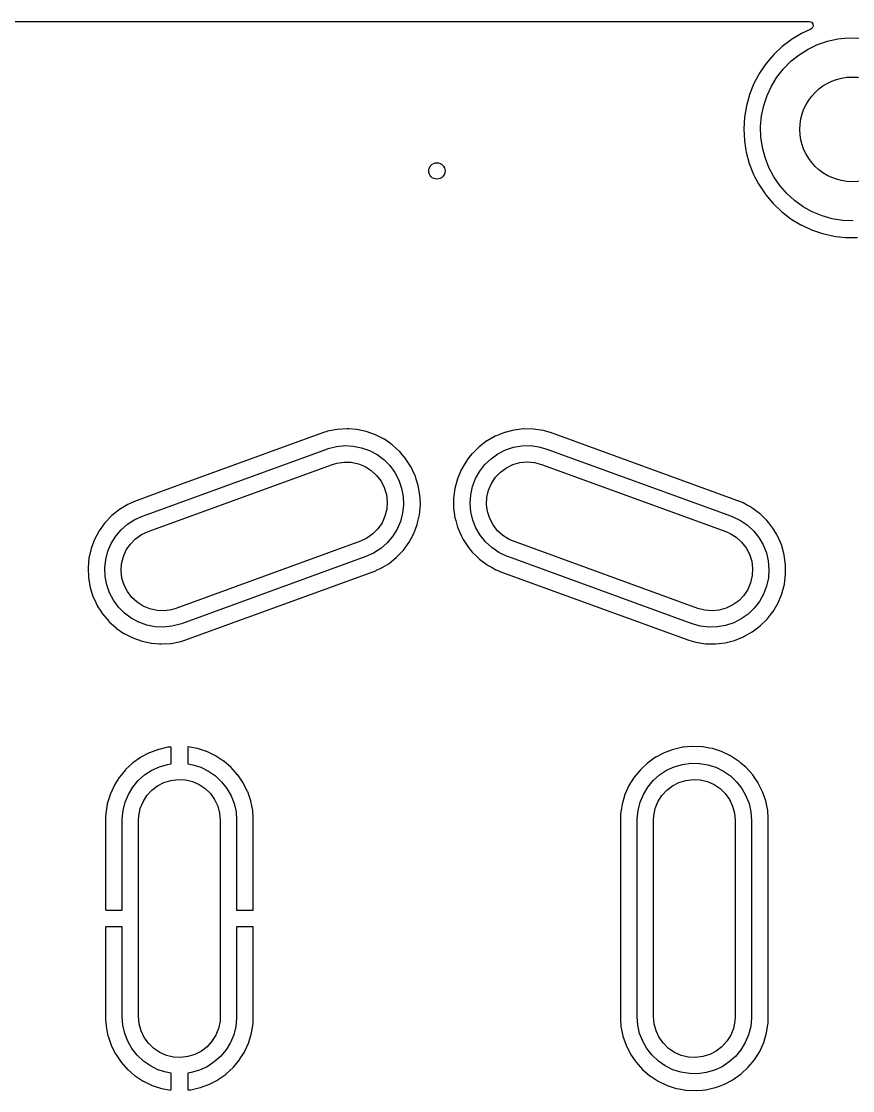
# Model space of a CAD drawing. Extents: x 14 to 417, y -165 to -100.
# Drawn here: x 266.69 to 292.12, y -132.26 to -99.57 of the extents above; entities that cross this region are included whole.
import ezdxf

# ---------------------------------------------------------------- set-up
doc = ezdxf.new("R2010")
doc.units = 0
doc.layers.add('BLACK', color=7, linetype='CONTINUOUS')

msp = doc.modelspace()

# ---------------------------------------------------------------- linework, layer by layer
at = {"layer": 'BLACK', "linetype": 'CONTINUOUS'}
for p, q in [((242.616, -99.5685), (290.785, -99.5685)), ((290.785, -99.5685), (290.853, -99.5885)), ((290.853, -99.5885), (290.9, -99.6422)), ((290.91, -99.7124), (290.88, -99.777)), ((290.9, -99.6422), (290.91, -99.7124)), ((290.555, -99.9391), (290.247, -100.123)), ((290.838, -99.809), (290.555, -99.9391)), ((290.88, -99.777), (290.838, -99.809)), ((289.961, -100.339), (289.701, -100.585)), ((290.239, -100.13), (289.961, -100.339)), ((290.244, -100.125), (290.239, -100.13)), ((290.247, -100.123), (290.244, -100.125)), ((290.244, -100.125), (290.244, -100.125)), ((290.751, -100.416), (291.042, -100.278)), ((291.042, -100.278), (291.347, -100.173)), ((291.347, -100.173), (291.662, -100.104)), ((291.662, -100.104), (291.983, -100.072)), ((291.983, -100.072), (292.305, -100.078)), ((289.701, -100.585), (289.468, -100.858)), ((290.226, -100.789), (290.478, -100.588)), ((290.478, -100.588), (290.751, -100.416)), ((289.373, -100.997), (289.266, -101.154)), ((289.466, -100.86), (289.373, -100.997)), ((289.468, -100.858), (289.466, -100.86)), ((289.466, -100.86), (289.466, -100.86)), ((289.801, -101.272), (290, -101.018)), ((290, -101.018), (290.226, -100.789)), ((289.266, -101.154), (289.097, -101.47)), ((289.632, -101.547), (289.801, -101.272)), ((289.097, -101.47), (288.963, -101.802)), ((289.497, -101.839), (289.632, -101.547)), ((288.96, -101.813), (288.866, -102.147)), ((288.962, -101.805), (288.96, -101.813)), ((288.963, -101.802), (288.962, -101.805)), ((288.962, -101.805), (288.962, -101.805)), ((289.395, -102.145), (289.497, -101.839)), ((288.866, -102.147), (288.807, -102.501)), ((289.33, -102.461), (289.395, -102.145)), ((288.807, -102.501), (288.787, -102.858)), ((289.301, -102.782), (289.33, -102.461)), ((288.787, -102.858), (288.805, -103.216)), ((289.31, -103.104), (289.301, -102.782)), ((288.805, -103.216), (288.805, -103.22)), ((288.805, -103.22), (288.805, -103.22)), ((288.805, -103.22), (288.842, -103.45)), ((289.355, -103.423), (289.31, -103.104)), ((288.842, -103.45), (288.861, -103.57)), ((288.861, -103.57), (288.956, -103.916)), ((289.437, -103.735), (289.355, -103.423)), ((288.956, -103.916), (289.087, -104.249)), ((289.554, -104.036), (289.437, -103.735)), ((289.087, -104.249), (289.118, -104.308)), ((289.705, -104.32), (289.554, -104.036)), ((289.118, -104.308), (289.24, -104.539)), ((289.24, -104.539), (289.254, -104.567)), ((289.254, -104.567), (289.256, -104.569)), ((289.256, -104.569), (289.256, -104.569)), ((289.256, -104.569), (289.44, -104.843)), ((289.888, -104.586), (289.705, -104.32)), ((290.099, -104.829), (289.888, -104.586)), ((289.44, -104.843), (289.454, -104.864)), ((289.454, -104.864), (289.685, -105.138)), ((290.338, -105.046), (290.099, -104.829)), ((289.685, -105.138), (289.944, -105.386)), ((290.6, -105.234), (290.338, -105.046)), ((290.881, -105.391), (290.6, -105.234)), ((289.944, -105.386), (290.228, -105.604)), ((291.179, -105.514), (290.881, -105.391)), ((291.489, -105.603), (291.179, -105.514)), ((291.807, -105.655), (291.489, -105.603)), ((290.228, -105.604), (290.26, -105.623)), ((290.26, -105.623), (290.531, -105.788)), ((290.531, -105.788), (290.531, -105.788)), ((290.531, -105.788), (290.534, -105.79)), ((290.534, -105.79), (290.537, -105.792)), ((290.537, -105.792), (290.537, -105.792)), ((290.537, -105.792), (290.856, -105.941)), ((292.129, -105.67), (291.807, -105.655)), ((290.856, -105.941), (290.856, -105.941)), ((290.856, -105.941), (290.859, -105.942)), ((290.859, -105.942), (290.862, -105.943)), ((290.862, -105.943), (290.862, -105.943)), ((290.862, -105.943), (291.195, -106.057)), ((291.195, -106.057), (291.195, -106.057)), ((291.195, -106.057), (291.198, -106.058)), ((291.198, -106.058), (291.547, -106.137)), ((291.547, -106.137), (291.6, -106.143)), ((291.6, -106.143), (291.9, -106.177)), ((291.9, -106.177), (291.9, -106.177)), ((291.9, -106.177), (291.903, -106.178)), ((291.903, -106.178), (291.907, -106.178)), ((291.907, -106.178), (291.907, -106.178)), ((291.907, -106.178), (292.101, -106.179)), ((292.101, -106.179), (292.262, -106.179)), ((275.962, -112.13), (271.224, -113.854)), ((275.963, -112.13), (275.962, -112.13)), ((275.962, -112.13), (275.962, -112.13)), ((276.011, -112.115), (275.963, -112.13)), ((276.05, -112.103), (276.011, -112.115)), ((276.053, -112.101), (276.05, -112.103)), ((276.05, -112.103), (276.05, -112.103)), ((276.347, -112.044), (276.053, -112.101)), ((276.647, -112.026), (276.347, -112.044)), ((276.704, -112.031), (276.647, -112.026)), ((276.942, -112.048), (276.704, -112.031)), ((276.946, -112.048), (276.942, -112.048)), ((276.942, -112.048), (276.942, -112.048)), ((276.95, -112.049), (276.946, -112.048)), ((277.236, -112.109), (276.95, -112.049)), ((276.95, -112.049), (276.95, -112.049)), ((277.24, -112.11), (277.236, -112.109)), ((277.236, -112.109), (277.236, -112.109)), ((277.523, -112.209), (277.24, -112.11)), ((281.469, -112.137), (281.296, -112.207)), ((281.474, -112.136), (281.469, -112.137)), ((281.756, -112.065), (281.474, -112.136)), ((281.474, -112.136), (281.474, -112.136)), ((281.76, -112.064), (281.756, -112.065)), ((281.756, -112.065), (281.756, -112.065)), ((281.764, -112.063), (281.76, -112.064)), ((282.054, -112.03), (281.764, -112.063)), ((282.058, -112.029), (282.054, -112.03)), ((282.054, -112.03), (282.054, -112.03)), ((282.063, -112.029), (282.058, -112.029)), ((282.354, -112.034), (282.063, -112.029)), ((282.358, -112.034), (282.354, -112.034)), ((282.655, -112.079), (282.358, -112.034)), ((282.659, -112.08), (282.655, -112.079)), ((282.86, -112.139), (282.659, -112.08)), ((282.659, -112.08), (282.659, -112.08)), ((282.87, -112.142), (282.86, -112.139)), ((282.872, -112.142), (282.87, -112.142)), ((288.683, -114.257), (282.872, -112.142)), ((282.872, -112.142), (282.872, -112.142)), ((277.527, -112.211), (277.523, -112.209)), ((277.786, -112.344), (277.527, -112.211)), ((277.527, -112.211), (277.527, -112.211)), ((277.79, -112.346), (277.786, -112.344)), ((277.794, -112.348), (277.79, -112.346)), ((278.034, -112.514), (277.794, -112.348)), ((277.794, -112.348), (277.794, -112.348)), ((280.929, -112.396), (280.69, -112.576)), ((280.933, -112.394), (280.929, -112.396)), ((281.187, -112.251), (280.933, -112.394)), ((281.191, -112.249), (281.187, -112.251)), ((281.187, -112.251), (281.187, -112.251)), ((281.195, -112.247), (281.191, -112.249)), ((281.296, -112.207), (281.195, -112.247)), ((281.195, -112.247), (281.195, -112.247)), ((270.394, -114.698), (276.033, -112.645)), ((276.033, -112.645), (276.076, -112.63)), ((276.076, -112.63), (276.327, -112.567)), ((276.327, -112.567), (276.585, -112.541)), ((276.585, -112.541), (276.844, -112.553)), ((276.844, -112.553), (277.099, -112.604)), ((277.099, -112.604), (277.343, -112.691)), ((277.343, -112.691), (277.571, -112.814)), ((278.037, -112.516), (278.034, -112.514)), ((278.034, -112.514), (278.034, -112.514)), ((278.259, -112.718), (278.037, -112.516)), ((278.262, -112.721), (278.259, -112.718)), ((278.321, -112.79), (278.262, -112.721)), ((278.262, -112.721), (278.262, -112.721)), ((278.453, -112.947), (278.321, -112.79)), ((280.474, -112.79), (280.351, -112.948)), ((280.476, -112.787), (280.474, -112.79)), ((280.474, -112.79), (280.474, -112.79)), ((280.69, -112.576), (280.476, -112.787)), ((281.056, -112.94), (281.268, -112.79)), ((281.268, -112.79), (281.499, -112.673)), ((281.499, -112.673), (281.746, -112.592)), ((281.746, -112.592), (282.001, -112.548)), ((282.001, -112.548), (282.261, -112.542)), ((282.261, -112.542), (282.518, -112.575)), ((282.518, -112.575), (282.767, -112.645)), ((282.767, -112.645), (288.406, -114.698)), ((270.565, -115.167), (276.204, -113.115)), ((276.204, -113.115), (276.341, -113.074)), ((276.341, -113.074), (276.561, -113.042)), ((276.561, -113.042), (276.783, -113.049)), ((276.783, -113.049), (277.001, -113.096)), ((277.001, -113.096), (277.206, -113.18)), ((277.571, -112.814), (277.779, -112.969)), ((277.779, -112.969), (277.962, -113.153)), ((278.455, -112.95), (278.453, -112.947)), ((278.612, -113.196), (278.455, -112.95)), ((280.292, -113.024), (280.141, -113.283)), ((280.351, -112.948), (280.292, -113.024)), ((280.71, -113.324), (280.868, -113.119)), ((280.868, -113.119), (281.056, -112.94)), ((281.525, -113.218), (281.725, -113.121)), ((281.725, -113.121), (281.939, -113.061)), ((281.939, -113.061), (282.16, -113.04)), ((282.16, -113.04), (282.382, -113.058)), ((282.382, -113.058), (282.596, -113.115)), ((282.596, -113.115), (288.235, -115.167)), ((277.206, -113.18), (277.394, -113.3)), ((277.394, -113.3), (277.557, -113.45)), ((277.962, -113.153), (278.115, -113.363)), ((278.115, -113.363), (278.236, -113.592)), ((278.615, -113.199), (278.612, -113.196)), ((278.612, -113.196), (278.612, -113.196)), ((278.656, -113.287), (278.615, -113.199)), ((278.74, -113.468), (278.656, -113.287)), ((280.141, -113.283), (280.026, -113.56)), ((280.583, -113.55), (280.71, -113.324)), ((281.192, -113.51), (281.346, -113.349)), ((281.346, -113.349), (281.525, -113.218)), ((277.557, -113.45), (277.691, -113.628)), ((277.691, -113.628), (277.792, -113.826)), ((278.236, -113.592), (278.321, -113.837)), ((278.741, -113.471), (278.74, -113.468)), ((278.74, -113.468), (278.74, -113.468)), ((278.743, -113.475), (278.741, -113.471)), ((278.771, -113.565), (278.743, -113.475)), ((278.743, -113.475), (278.743, -113.475)), ((278.831, -113.758), (278.771, -113.565)), ((278.882, -114.053), (278.831, -113.758)), ((280.026, -113.56), (279.948, -113.85)), ((280.491, -113.793), (280.583, -113.55)), ((280.981, -113.9), (281.069, -113.695)), ((281.069, -113.695), (281.192, -113.51)), ((271.224, -113.854), (270.149, -114.246)), ((277.792, -113.826), (277.856, -114.039)), ((277.856, -114.039), (277.881, -114.259)), ((278.321, -113.837), (278.37, -114.092)), ((278.37, -114.092), (278.38, -114.351)), ((278.886, -114.148), (278.882, -114.053)), ((279.948, -113.85), (279.91, -114.148)), ((280.419, -114.305), (280.436, -114.046)), ((280.436, -114.046), (280.491, -113.793)), ((280.931, -114.116), (280.981, -113.9)), ((269.944, -114.336), (269.688, -114.492)), ((270.036, -114.296), (269.944, -114.336)), ((270.147, -114.247), (270.036, -114.296)), ((270.149, -114.246), (270.147, -114.247)), ((270.147, -114.247), (270.147, -114.247)), ((277.881, -114.259), (277.866, -114.481)), ((278.38, -114.351), (278.352, -114.609)), ((278.866, -114.652), (278.894, -114.353)), ((278.894, -114.353), (278.886, -114.148)), ((279.91, -114.148), (279.91, -114.246)), ((279.91, -114.246), (279.911, -114.439)), ((280.44, -114.564), (280.419, -114.305)), ((280.92, -114.338), (280.931, -114.116)), ((280.948, -114.558), (280.92, -114.338)), ((288.684, -114.258), (288.683, -114.257)), ((288.683, -114.257), (288.683, -114.257)), ((288.685, -114.258), (288.684, -114.258)), ((288.715, -114.271), (288.685, -114.258)), ((288.685, -114.258), (288.685, -114.258)), ((288.771, -114.294), (288.715, -114.271)), ((288.87, -114.349), (288.771, -114.294)), ((289.03, -114.437), (288.87, -114.349)), ((269.455, -114.681), (269.249, -114.899)), ((269.688, -114.492), (269.455, -114.681)), ((270.158, -114.804), (270.394, -114.698)), ((277.813, -114.697), (277.722, -114.9)), ((277.866, -114.481), (277.813, -114.697)), ((278.352, -114.609), (278.286, -114.86)), ((278.798, -114.944), (278.866, -114.652)), ((279.911, -114.439), (279.911, -114.448)), ((279.911, -114.448), (279.952, -114.745)), ((279.952, -114.745), (279.953, -114.749)), ((279.953, -114.749), (279.953, -114.749)), ((279.953, -114.749), (279.975, -114.831)), ((280.5, -114.816), (280.44, -114.564)), ((281.015, -114.77), (280.948, -114.558)), ((288.406, -114.698), (288.448, -114.714)), ((288.448, -114.714), (288.682, -114.827)), ((289.033, -114.439), (289.03, -114.437)), ((289.03, -114.437), (289.03, -114.437)), ((289.037, -114.442), (289.033, -114.439)), ((289.271, -114.616), (289.037, -114.442)), ((289.037, -114.442), (289.037, -114.442)), ((289.274, -114.618), (289.271, -114.616)), ((289.271, -114.616), (289.271, -114.616)), ((289.277, -114.621), (289.274, -114.618)), ((289.304, -114.648), (289.277, -114.621)), ((289.277, -114.621), (289.277, -114.621)), ((289.489, -114.827), (289.304, -114.648)), ((269.249, -114.899), (269.073, -115.143)), ((269.745, -115.115), (269.94, -114.944)), ((269.94, -114.944), (270.158, -114.804)), ((277.597, -115.083), (277.441, -115.242)), ((277.722, -114.9), (277.597, -115.083)), ((278.286, -114.86), (278.183, -115.098)), ((278.722, -115.146), (278.797, -114.948)), ((278.797, -114.948), (278.798, -114.944)), ((279.975, -114.831), (280.031, -115.034)), ((280.031, -115.034), (280.149, -115.311)), ((280.596, -115.057), (280.5, -114.816)), ((280.727, -115.281), (280.596, -115.057)), ((281.118, -114.967), (281.015, -114.77)), ((281.255, -115.142), (281.118, -114.967)), ((288.682, -114.827), (288.896, -114.972)), ((288.896, -114.972), (289.087, -115.149)), ((289.492, -114.831), (289.489, -114.827)), ((289.548, -114.903), (289.492, -114.831)), ((289.492, -114.831), (289.492, -114.831)), ((289.675, -115.063), (289.548, -114.903)), ((289.677, -115.067), (289.675, -115.063)), ((289.773, -115.229), (289.677, -115.067)), ((289.677, -115.067), (289.677, -115.067)), ((268.93, -115.411), (268.899, -115.493)), ((268.932, -115.407), (268.93, -115.411)), ((268.93, -115.411), (268.93, -115.411)), ((269.073, -115.143), (268.932, -115.407)), ((269.441, -115.534), (269.577, -115.313)), ((269.577, -115.313), (269.745, -115.115)), ((270.027, -115.549), (270.183, -115.39)), ((270.183, -115.39), (270.364, -115.262)), ((270.364, -115.262), (270.565, -115.167)), ((277.26, -115.37), (277.059, -115.465)), ((277.441, -115.242), (277.26, -115.37)), ((278.047, -115.319), (277.879, -115.517)), ((278.183, -115.098), (278.047, -115.319)), ((278.551, -115.489), (278.692, -115.225)), ((278.692, -115.225), (278.722, -115.146)), ((280.149, -115.311), (280.151, -115.314)), ((280.151, -115.314), (280.151, -115.314)), ((280.151, -115.314), (280.208, -115.411)), ((280.208, -115.411), (280.301, -115.569)), ((280.889, -115.483), (280.727, -115.281)), ((281.42, -115.291), (281.255, -115.142)), ((281.609, -115.408), (281.42, -115.291)), ((281.741, -115.465), (281.609, -115.408)), ((288.235, -115.167), (288.367, -115.224)), ((288.367, -115.224), (288.556, -115.341)), ((288.556, -115.341), (288.721, -115.49)), ((289.087, -115.149), (289.249, -115.351)), ((289.249, -115.351), (289.38, -115.575)), ((289.827, -115.321), (289.773, -115.229)), ((289.945, -115.598), (289.827, -115.321)), ((268.826, -115.688), (268.758, -115.98)), ((268.899, -115.493), (268.826, -115.688)), ((269.338, -115.772), (269.441, -115.534)), ((269.811, -115.935), (269.902, -115.732)), ((269.902, -115.732), (270.027, -115.549)), ((277.059, -115.465), (271.42, -117.517)), ((277.684, -115.688), (277.466, -115.828)), ((277.879, -115.517), (277.684, -115.688)), ((278.169, -115.951), (278.375, -115.733)), ((278.375, -115.733), (278.551, -115.489)), ((280.301, -115.569), (280.372, -115.659)), ((280.372, -115.659), (280.484, -115.801)), ((281.08, -115.66), (280.889, -115.483)), ((281.294, -115.805), (281.08, -115.66)), ((287.38, -117.517), (281.741, -115.465)), ((288.721, -115.49), (288.858, -115.665)), ((288.858, -115.665), (288.961, -115.862)), ((289.38, -115.575), (289.476, -115.816)), ((289.946, -115.602), (289.945, -115.598)), ((290.023, -115.883), (289.946, -115.602)), ((289.946, -115.602), (289.946, -115.602)), ((268.758, -115.98), (268.73, -116.279)), ((269.244, -116.281), (269.272, -116.023)), ((269.272, -116.023), (269.338, -115.772)), ((269.758, -116.151), (269.811, -115.935)), ((277.23, -115.934), (271.591, -117.987)), ((277.466, -115.828), (277.23, -115.934)), ((277.936, -116.14), (278.169, -115.951)), ((280.484, -115.801), (280.484, -115.801)), ((280.484, -115.801), (280.487, -115.805)), ((280.487, -115.805), (280.576, -115.891)), ((280.576, -115.891), (280.699, -116.011)), ((280.699, -116.011), (280.699, -116.011)), ((280.699, -116.011), (280.702, -116.014)), ((280.702, -116.014), (280.705, -116.016)), ((280.705, -116.016), (280.705, -116.016)), ((280.705, -116.016), (280.939, -116.19)), ((281.528, -115.918), (281.294, -115.805)), ((281.57, -115.934), (281.528, -115.918)), ((287.209, -117.987), (281.57, -115.934)), ((288.961, -115.862), (289.028, -116.074)), ((289.476, -115.816), (289.536, -116.068)), ((290.024, -115.887), (290.023, -115.883)), ((290.023, -115.883), (290.023, -115.883)), ((290.065, -116.184), (290.024, -115.887)), ((268.73, -116.279), (268.742, -116.579)), ((269.254, -116.54), (269.244, -116.281)), ((269.743, -116.373), (269.758, -116.151)), ((269.768, -116.593), (269.743, -116.373)), ((271.662, -118.502), (277.473, -116.387)), ((277.473, -116.387), (277.475, -116.386)), ((277.473, -116.387), (277.473, -116.387)), ((277.475, -116.386), (277.477, -116.385)), ((277.477, -116.385), (277.617, -116.323)), ((277.477, -116.385), (277.477, -116.385)), ((277.617, -116.323), (277.68, -116.296)), ((277.68, -116.296), (277.936, -116.14)), ((280.939, -116.19), (280.939, -116.19)), ((280.939, -116.19), (280.943, -116.193)), ((280.943, -116.193), (280.946, -116.195)), ((280.946, -116.195), (280.946, -116.195)), ((280.946, -116.195), (281.086, -116.272)), ((281.086, -116.272), (281.205, -116.338)), ((281.205, -116.338), (281.261, -116.361)), ((281.261, -116.361), (281.291, -116.374)), ((281.291, -116.374), (281.291, -116.374)), ((281.291, -116.374), (281.292, -116.374)), ((281.292, -116.374), (281.293, -116.375)), ((281.293, -116.375), (281.293, -116.375)), ((281.293, -116.375), (287.104, -118.49)), ((289.028, -116.074), (289.056, -116.294)), ((289.056, -116.294), (289.045, -116.516)), ((289.536, -116.068), (289.557, -116.327)), ((289.557, -116.327), (289.54, -116.586)), ((290.065, -116.188), (290.065, -116.184)), ((290.065, -116.279), (290.065, -116.188)), ((290.065, -116.188), (290.065, -116.188)), ((290.065, -116.282), (290.065, -116.279)), ((290.066, -116.484), (290.065, -116.282)), ((268.742, -116.579), (268.793, -116.874)), ((269.303, -116.795), (269.254, -116.54)), ((269.832, -116.806), (269.768, -116.593)), ((289.045, -116.516), (288.995, -116.732)), ((289.54, -116.586), (289.485, -116.839)), ((290.028, -116.782), (290.066, -116.484)), ((268.793, -116.874), (268.794, -116.878)), ((268.794, -116.878), (268.794, -116.878)), ((268.794, -116.878), (268.881, -117.157)), ((269.388, -117.04), (269.303, -116.795)), ((269.509, -117.269), (269.388, -117.04)), ((269.933, -117.004), (269.832, -116.806)), ((270.067, -117.182), (269.933, -117.004)), ((288.907, -116.937), (288.784, -117.122)), ((288.995, -116.732), (288.907, -116.937)), ((289.485, -116.839), (289.393, -117.082)), ((289.95, -117.072), (290.028, -116.782)), ((268.881, -117.157), (268.883, -117.161)), ((268.883, -117.161), (268.884, -117.164)), ((268.884, -117.164), (268.884, -117.164)), ((268.884, -117.164), (268.967, -117.342)), ((268.967, -117.342), (269.009, -117.433)), ((269.662, -117.479), (269.509, -117.269)), ((270.23, -117.332), (270.067, -117.182)), ((270.418, -117.452), (270.23, -117.332)), ((288.63, -117.283), (288.451, -117.414)), ((288.784, -117.122), (288.63, -117.283)), ((289.266, -117.308), (289.108, -117.513)), ((289.393, -117.082), (289.266, -117.308)), ((289.684, -117.608), (289.835, -117.349)), ((289.835, -117.349), (289.95, -117.072)), ((269.009, -117.433), (269.012, -117.436)), ((269.012, -117.436), (269.012, -117.436)), ((269.012, -117.436), (269.119, -117.604)), ((269.119, -117.604), (269.171, -117.685)), ((269.171, -117.685), (269.174, -117.688)), ((269.174, -117.688), (269.362, -117.911)), ((269.845, -117.663), (269.662, -117.479)), ((270.053, -117.818), (269.845, -117.663)), ((270.623, -117.536), (270.418, -117.452)), ((270.841, -117.583), (270.623, -117.536)), ((271.063, -117.59), (270.841, -117.583)), ((271.283, -117.558), (271.063, -117.59)), ((271.42, -117.517), (271.283, -117.558)), ((287.594, -117.574), (287.38, -117.517)), ((287.816, -117.592), (287.594, -117.574)), ((288.037, -117.571), (287.816, -117.592)), ((288.251, -117.511), (288.037, -117.571)), ((288.451, -117.414), (288.251, -117.511)), ((288.92, -117.692), (288.708, -117.842)), ((289.108, -117.513), (288.92, -117.692)), ((289.5, -117.845), (289.624, -117.685)), ((289.624, -117.685), (289.681, -117.611)), ((289.681, -117.611), (289.684, -117.608)), ((289.681, -117.611), (289.681, -117.611)), ((269.362, -117.911), (269.362, -117.911)), ((269.362, -117.911), (269.365, -117.914)), ((269.365, -117.914), (269.587, -118.116)), ((270.281, -117.941), (270.053, -117.818)), ((270.525, -118.028), (270.281, -117.941)), ((271.548, -118.002), (271.297, -118.065)), ((271.591, -117.987), (271.548, -118.002)), ((287.458, -118.057), (287.209, -117.987)), ((288.477, -117.959), (288.23, -118.04)), ((288.708, -117.842), (288.477, -117.959)), ((289.286, -118.056), (289.5, -117.845)), ((269.587, -118.116), (269.59, -118.118)), ((269.59, -118.118), (269.59, -118.118)), ((269.59, -118.118), (269.83, -118.284)), ((269.83, -118.284), (269.83, -118.284)), ((269.83, -118.284), (269.834, -118.286)), ((269.834, -118.286), (269.838, -118.288)), ((269.838, -118.288), (270.097, -118.421)), ((270.78, -118.079), (270.525, -118.028)), ((271.039, -118.091), (270.78, -118.079)), ((271.297, -118.065), (271.039, -118.091)), ((287.715, -118.09), (287.458, -118.057)), ((287.975, -118.084), (287.715, -118.09)), ((288.23, -118.04), (287.975, -118.084)), ((288.789, -118.381), (289.043, -118.238)), ((289.043, -118.238), (289.047, -118.236)), ((289.043, -118.238), (289.043, -118.238)), ((289.047, -118.236), (289.286, -118.056)), ((270.097, -118.421), (270.097, -118.421)), ((270.097, -118.421), (270.101, -118.423)), ((270.101, -118.423), (270.384, -118.522)), ((270.384, -118.522), (270.388, -118.523)), ((270.388, -118.523), (270.388, -118.523)), ((270.388, -118.523), (270.674, -118.583)), ((270.674, -118.583), (270.674, -118.583)), ((270.674, -118.583), (270.678, -118.584)), ((270.678, -118.584), (270.682, -118.584)), ((270.682, -118.584), (270.682, -118.584)), ((270.682, -118.584), (270.92, -118.601)), ((270.92, -118.601), (270.977, -118.606)), ((270.977, -118.606), (271.277, -118.588)), ((271.277, -118.588), (271.571, -118.531)), ((271.571, -118.531), (271.625, -118.514)), ((271.625, -118.514), (271.659, -118.503)), ((271.659, -118.503), (271.661, -118.502)), ((271.659, -118.503), (271.659, -118.503)), ((271.661, -118.502), (271.662, -118.502)), ((271.662, -118.502), (271.662, -118.502)), ((287.104, -118.49), (287.104, -118.49)), ((287.104, -118.49), (287.106, -118.49)), ((287.106, -118.49), (287.108, -118.491)), ((287.108, -118.491), (287.108, -118.491)), ((287.108, -118.491), (287.317, -118.552)), ((287.317, -118.552), (287.317, -118.552)), ((287.317, -118.552), (287.321, -118.553)), ((287.321, -118.553), (287.618, -118.598)), ((287.618, -118.598), (287.622, -118.598)), ((287.622, -118.598), (287.913, -118.603)), ((287.913, -118.603), (287.918, -118.603)), ((287.918, -118.603), (287.922, -118.602)), ((287.922, -118.602), (288.212, -118.569)), ((287.922, -118.602), (287.922, -118.602)), ((288.212, -118.569), (288.216, -118.568)), ((288.216, -118.568), (288.22, -118.567)), ((288.22, -118.567), (288.502, -118.496)), ((288.502, -118.496), (288.507, -118.495)), ((288.502, -118.496), (288.502, -118.496)), ((288.507, -118.495), (288.692, -118.421)), ((288.692, -118.421), (288.781, -118.385)), ((288.781, -118.385), (288.785, -118.383)), ((288.781, -118.385), (288.781, -118.385)), ((288.785, -118.383), (288.789, -118.381)), ((288.789, -118.381), (288.789, -118.381)), ((270.602, -121.935), (270.344, -122.071)), ((270.609, -121.931), (270.602, -121.935)), ((270.883, -121.83), (270.609, -121.931)), ((270.891, -121.828), (270.883, -121.83)), ((271.176, -121.764), (270.891, -121.828)), ((271.184, -121.763), (271.176, -121.764)), ((271.256, -121.757), (271.184, -121.763)), ((271.268, -121.759), (271.256, -121.757)), ((271.272, -121.774), (271.268, -121.759)), ((271.272, -122.273), (271.272, -121.774)), ((271.785, -121.756), (271.78, -121.771)), ((271.78, -121.771), (271.78, -122.273)), ((271.798, -121.755), (271.785, -121.756)), ((272.069, -121.803), (271.798, -121.755)), ((272.077, -121.805), (272.069, -121.803)), ((272.355, -121.895), (272.077, -121.805)), ((272.363, -121.898), (272.355, -121.895)), ((272.626, -122.023), (272.363, -121.898)), ((286.35, -121.934), (286.092, -122.07)), ((286.353, -121.932), (286.35, -121.934)), ((286.35, -121.934), (286.35, -121.934)), ((286.548, -121.86), (286.353, -121.932)), ((286.631, -121.83), (286.548, -121.86)), ((286.635, -121.829), (286.631, -121.83)), ((286.631, -121.83), (286.631, -121.83)), ((286.639, -121.828), (286.635, -121.829)), ((286.924, -121.764), (286.639, -121.828)), ((286.639, -121.828), (286.639, -121.828)), ((286.928, -121.763), (286.924, -121.764)), ((286.924, -121.764), (286.924, -121.764)), ((287.063, -121.751), (286.928, -121.763)), ((287.222, -121.737), (287.063, -121.751)), ((287.227, -121.737), (287.222, -121.737)), ((287.222, -121.737), (287.222, -121.737)), ((287.231, -121.737), (287.227, -121.737)), ((287.522, -121.75), (287.231, -121.737)), ((287.231, -121.737), (287.231, -121.737)), ((287.526, -121.751), (287.522, -121.75)), ((287.522, -121.75), (287.522, -121.75)), ((287.53, -121.751), (287.526, -121.751)), ((287.741, -121.789), (287.53, -121.751)), ((287.53, -121.751), (287.53, -121.751)), ((287.822, -121.804), (287.741, -121.789)), ((287.826, -121.805), (287.822, -121.804)), ((288.103, -121.894), (287.826, -121.805)), ((287.826, -121.805), (287.826, -121.805)), ((288.107, -121.895), (288.103, -121.894)), ((288.103, -121.894), (288.103, -121.894)), ((288.378, -122.024), (288.107, -121.895)), ((270.093, -122.249), (269.879, -122.448)), ((270.099, -122.244), (270.093, -122.249)), ((270.337, -122.075), (270.099, -122.244)), ((270.344, -122.071), (270.337, -122.075)), ((271.162, -122.288), (271.272, -122.273)), ((271.78, -122.273), (271.935, -122.298)), ((272.634, -122.027), (272.626, -122.023)), ((272.878, -122.186), (272.634, -122.027)), ((272.885, -122.191), (272.878, -122.186)), ((273.106, -122.38), (272.885, -122.191)), ((285.843, -122.246), (285.624, -122.45)), ((286.088, -122.072), (285.843, -122.246)), ((286.092, -122.07), (286.088, -122.072)), ((286.91, -122.288), (287.167, -122.253)), ((287.167, -122.253), (287.427, -122.257)), ((287.427, -122.257), (287.683, -122.298)), ((288.382, -122.026), (288.378, -122.024)), ((288.626, -122.185), (288.382, -122.026)), ((288.382, -122.026), (288.382, -122.026)), ((288.63, -122.188), (288.626, -122.185)), ((288.626, -122.185), (288.626, -122.185)), ((288.633, -122.19), (288.63, -122.188)), ((288.701, -122.249), (288.633, -122.19)), ((288.633, -122.19), (288.633, -122.19)), ((288.858, -122.383), (288.701, -122.249)), ((269.874, -122.454), (269.689, -122.679)), ((269.879, -122.448), (269.874, -122.454)), ((270.461, -122.612), (270.678, -122.469)), ((270.678, -122.469), (270.913, -122.361)), ((270.913, -122.361), (271.162, -122.288)), ((271.935, -122.298), (272.182, -122.377)), ((272.182, -122.377), (272.414, -122.492)), ((272.414, -122.492), (272.627, -122.64)), ((273.112, -122.386), (273.106, -122.38)), ((273.307, -122.604), (273.112, -122.386)), ((273.312, -122.61), (273.307, -122.604)), ((285.624, -122.45), (285.434, -122.682)), ((286.209, -122.612), (286.426, -122.469)), ((286.426, -122.469), (286.661, -122.361)), ((286.661, -122.361), (286.91, -122.288)), ((287.683, -122.298), (287.93, -122.377)), ((287.93, -122.377), (288.162, -122.492)), ((288.162, -122.492), (288.375, -122.64)), ((289.058, -122.606), (288.858, -122.383)), ((269.684, -122.686), (269.53, -122.934)), ((269.689, -122.679), (269.684, -122.686)), ((270.101, -122.984), (270.267, -122.784)), ((270.267, -122.784), (270.461, -122.612)), ((270.856, -122.945), (271.054, -122.843)), ((271.054, -122.843), (271.266, -122.777)), ((271.266, -122.777), (271.487, -122.751)), ((271.487, -122.751), (271.709, -122.763)), ((271.709, -122.763), (271.925, -122.815)), ((271.925, -122.815), (272.128, -122.905)), ((272.128, -122.905), (272.313, -123.029)), ((272.627, -122.64), (272.816, -122.818)), ((272.816, -122.818), (272.977, -123.021)), ((273.476, -122.851), (273.312, -122.61)), ((273.48, -122.859), (273.476, -122.851)), ((273.61, -123.119), (273.48, -122.859)), ((285.434, -122.682), (285.275, -122.937)), ((285.849, -122.984), (286.015, -122.784)), ((286.015, -122.784), (286.209, -122.612)), ((286.604, -122.945), (286.802, -122.843)), ((286.802, -122.843), (287.014, -122.777)), ((287.014, -122.777), (287.235, -122.751)), ((287.235, -122.751), (287.457, -122.763)), ((287.457, -122.763), (287.673, -122.815)), ((287.673, -122.815), (287.876, -122.905)), ((287.876, -122.905), (288.061, -123.029)), ((288.375, -122.64), (288.564, -122.818)), ((288.564, -122.818), (288.725, -123.021)), ((289.06, -122.61), (289.058, -122.606)), ((289.112, -122.686), (289.06, -122.61)), ((289.06, -122.61), (289.06, -122.61)), ((289.226, -122.855), (289.112, -122.686)), ((289.228, -122.858), (289.226, -122.855)), ((289.27, -122.941), (289.228, -122.858)), ((289.228, -122.858), (289.228, -122.858)), ((269.404, -123.215), (269.32, -123.495)), ((269.407, -123.207), (269.404, -123.215)), ((269.526, -122.941), (269.407, -123.207)), ((269.53, -122.934), (269.526, -122.941)), ((269.866, -123.445), (269.967, -123.206)), ((269.967, -123.206), (270.101, -122.984)), ((270.412, -123.433), (270.53, -123.244)), ((270.53, -123.244), (270.68, -123.08)), ((270.68, -123.08), (270.856, -122.945)), ((272.313, -123.029), (272.472, -123.183)), ((272.472, -123.183), (272.602, -123.364)), ((272.977, -123.021), (273.106, -123.247)), ((273.106, -123.247), (273.2, -123.488)), ((273.614, -123.127), (273.61, -123.119)), ((273.709, -123.403), (273.614, -123.127)), ((285.152, -123.211), (285.067, -123.499)), ((285.275, -122.937), (285.152, -123.211)), ((285.614, -123.445), (285.715, -123.206)), ((285.715, -123.206), (285.849, -122.984)), ((286.16, -123.433), (286.278, -123.244)), ((286.278, -123.244), (286.428, -123.08)), ((286.428, -123.08), (286.604, -122.945)), ((288.061, -123.029), (288.22, -123.183)), ((288.22, -123.183), (288.35, -123.364)), ((288.725, -123.021), (288.854, -123.247)), ((288.854, -123.247), (288.948, -123.488)), ((289.361, -123.123), (289.27, -122.941)), ((289.458, -123.407), (289.361, -123.123)), ((269.319, -123.503), (269.273, -123.791)), ((269.32, -123.495), (269.319, -123.503)), ((269.803, -123.696), (269.866, -123.445)), ((270.329, -123.639), (270.412, -123.433)), ((272.602, -123.364), (272.698, -123.564)), ((272.698, -123.564), (272.756, -123.779)), ((273.2, -123.488), (273.257, -123.741)), ((273.711, -123.411), (273.709, -123.403)), ((273.768, -123.697), (273.711, -123.411)), ((285.066, -123.503), (285.047, -123.622)), ((285.067, -123.499), (285.066, -123.503)), ((285.066, -123.503), (285.066, -123.503)), ((285.551, -123.696), (285.614, -123.445)), ((286.077, -123.639), (286.16, -123.433)), ((288.35, -123.364), (288.446, -123.564)), ((288.446, -123.564), (288.504, -123.779)), ((288.948, -123.488), (289.005, -123.741)), ((289.518, -123.701), (289.458, -123.407)), ((269.272, -123.798), (269.268, -123.887)), ((269.268, -123.887), (269.268, -123.89)), ((269.268, -123.89), (269.268, -126.728)), ((269.273, -123.791), (269.272, -123.798)), ((269.777, -123.954), (269.803, -123.696)), ((270.276, -124), (270.284, -123.856)), ((270.284, -123.856), (270.329, -123.639)), ((272.756, -123.779), (272.776, -124)), ((273.257, -123.741), (273.276, -124)), ((273.769, -123.705), (273.768, -123.697)), ((273.784, -123.922), (273.769, -123.705)), ((285.02, -123.795), (285.015, -123.889)), ((285.015, -123.889), (285.015, -130.076)), ((285.047, -123.622), (285.02, -123.795)), ((285.525, -123.954), (285.551, -123.696)), ((286.024, -124), (286.032, -123.856)), ((286.032, -123.856), (286.077, -123.639)), ((288.504, -123.779), (288.524, -124)), ((289.005, -123.741), (289.024, -124)), ((289.532, -123.924), (289.518, -123.701)), ((269.776, -124), (269.777, -123.954)), ((269.776, -126.746), (269.776, -124)), ((270.276, -130), (270.276, -124)), ((272.776, -124), (272.776, -130)), ((273.276, -124), (273.276, -126.746)), ((273.784, -123.926), (273.784, -123.922)), ((273.784, -126.732), (273.784, -123.926)), ((285.524, -124), (285.525, -123.954)), ((285.524, -130), (285.524, -124)), ((286.024, -130), (286.024, -124)), ((288.524, -124), (288.524, -130)), ((289.024, -124), (289.024, -130)), ((289.532, -130.111), (289.532, -123.924)), ((269.268, -126.728), (269.272, -126.743)), ((269.272, -126.743), (269.274, -126.744)), ((269.274, -126.744), (269.282, -126.746)), ((269.282, -126.746), (269.776, -126.746)), ((273.276, -126.746), (273.766, -126.746)), ((273.766, -126.746), (273.781, -126.742)), ((273.781, -126.742), (273.782, -126.74)), ((273.782, -126.74), (273.784, -126.732)), ((269.27, -127.26), (269.268, -127.268)), ((269.268, -127.268), (269.268, -130.074)), ((269.271, -127.258), (269.27, -127.26)), ((269.286, -127.254), (269.271, -127.258)), ((269.776, -127.254), (269.286, -127.254)), ((269.776, -130), (269.776, -127.254)), ((273.77, -127.254), (273.276, -127.254)), ((273.276, -127.254), (273.276, -130)), ((273.778, -127.256), (273.77, -127.254)), ((273.78, -127.257), (273.778, -127.256)), ((273.784, -127.272), (273.78, -127.257)), ((273.784, -130.11), (273.784, -127.272)), ((269.268, -130.074), (269.268, -130.078)), ((269.268, -130.078), (269.283, -130.295)), ((269.795, -130.259), (269.776, -130)), ((270.296, -130.221), (270.276, -130)), ((272.776, -130), (272.768, -130.144)), ((273.275, -130.046), (273.249, -130.304)), ((273.276, -130), (273.275, -130.046)), ((273.78, -130.202), (273.784, -130.113)), ((273.784, -130.113), (273.784, -130.11)), ((285.015, -130.076), (285.03, -130.299)), ((285.543, -130.259), (285.524, -130)), ((286.044, -130.221), (286.024, -130)), ((288.524, -130), (288.516, -130.144)), ((289.023, -130.046), (288.997, -130.304)), ((289.024, -130), (289.023, -130.046)), ((289.528, -130.205), (289.532, -130.111)), ((269.283, -130.295), (269.284, -130.303)), ((269.284, -130.303), (269.341, -130.589)), ((269.852, -130.512), (269.795, -130.259)), ((270.354, -130.436), (270.296, -130.221)), ((270.45, -130.636), (270.354, -130.436)), ((272.723, -130.361), (272.64, -130.567)), ((272.768, -130.144), (272.723, -130.361)), ((273.249, -130.304), (273.186, -130.555)), ((273.733, -130.497), (273.779, -130.209)), ((273.779, -130.209), (273.78, -130.202)), ((285.03, -130.299), (285.09, -130.593)), ((285.6, -130.512), (285.543, -130.259)), ((286.102, -130.436), (286.044, -130.221)), ((286.198, -130.636), (286.102, -130.436)), ((288.471, -130.361), (288.388, -130.567)), ((288.516, -130.144), (288.471, -130.361)), ((288.997, -130.304), (288.934, -130.555)), ((289.482, -130.497), (289.513, -130.303)), ((289.513, -130.303), (289.528, -130.205)), ((269.341, -130.589), (269.343, -130.597)), ((269.343, -130.597), (269.438, -130.873)), ((269.946, -130.753), (269.852, -130.512)), ((270.075, -130.979), (269.946, -130.753)), ((270.58, -130.817), (270.45, -130.636)), ((272.522, -130.756), (272.372, -130.92)), ((272.64, -130.567), (272.522, -130.756)), ((273.186, -130.555), (273.085, -130.794)), ((273.648, -130.785), (273.732, -130.505)), ((273.732, -130.505), (273.733, -130.497)), ((285.09, -130.593), (285.187, -130.877)), ((285.694, -130.753), (285.6, -130.512)), ((285.823, -130.979), (285.694, -130.753)), ((286.328, -130.817), (286.198, -130.636)), ((288.27, -130.756), (288.12, -130.92)), ((288.388, -130.567), (288.27, -130.756)), ((288.934, -130.555), (288.833, -130.794)), ((289.396, -130.789), (289.481, -130.501)), ((289.481, -130.501), (289.482, -130.497)), ((269.438, -130.873), (269.442, -130.881)), ((269.442, -130.881), (269.572, -131.141)), ((270.236, -131.182), (270.075, -130.979)), ((270.739, -130.971), (270.58, -130.817)), ((270.924, -131.095), (270.739, -130.971)), ((271.127, -131.185), (270.924, -131.095)), ((272.196, -131.055), (271.998, -131.157)), ((272.372, -130.92), (272.196, -131.055)), ((272.951, -131.016), (272.785, -131.216)), ((273.085, -130.794), (272.951, -131.016)), ((273.368, -131.314), (273.522, -131.066)), ((273.522, -131.066), (273.526, -131.059)), ((273.526, -131.059), (273.645, -130.793)), ((273.645, -130.793), (273.648, -130.785)), ((285.187, -130.877), (285.189, -130.881)), ((285.189, -130.881), (285.189, -130.881)), ((285.189, -130.881), (285.278, -131.059)), ((285.278, -131.059), (285.322, -131.145)), ((285.984, -131.182), (285.823, -130.979)), ((286.487, -130.971), (286.328, -130.817)), ((286.672, -131.095), (286.487, -130.971)), ((286.875, -131.185), (286.672, -131.095)), ((287.944, -131.055), (287.746, -131.157)), ((288.12, -130.92), (287.944, -131.055)), ((288.699, -131.016), (288.533, -131.216)), ((288.833, -130.794), (288.699, -131.016)), ((289.114, -131.318), (289.273, -131.063)), ((289.273, -131.063), (289.396, -130.789)), ((269.572, -131.141), (269.576, -131.149)), ((269.576, -131.149), (269.74, -131.39)), ((269.74, -131.39), (269.745, -131.396)), ((269.745, -131.396), (269.94, -131.614)), ((270.425, -131.36), (270.236, -131.182)), ((270.638, -131.508), (270.425, -131.36)), ((271.343, -131.237), (271.127, -131.185)), ((271.565, -131.249), (271.343, -131.237)), ((271.786, -131.223), (271.565, -131.249)), ((271.998, -131.157), (271.786, -131.223)), ((272.591, -131.388), (272.374, -131.531)), ((272.785, -131.216), (272.591, -131.388)), ((273.178, -131.546), (273.363, -131.321)), ((273.363, -131.321), (273.368, -131.314)), ((285.322, -131.145), (285.324, -131.149)), ((285.324, -131.149), (285.436, -131.314)), ((285.436, -131.314), (285.49, -131.394)), ((285.49, -131.394), (285.69, -131.617)), ((286.173, -131.36), (285.984, -131.182)), ((286.386, -131.508), (286.173, -131.36)), ((287.091, -131.237), (286.875, -131.185)), ((287.313, -131.249), (287.091, -131.237)), ((287.534, -131.223), (287.313, -131.249)), ((287.746, -131.157), (287.534, -131.223)), ((288.339, -131.388), (288.122, -131.531)), ((288.533, -131.216), (288.339, -131.388)), ((288.924, -131.55), (289.114, -131.318)), ((269.94, -131.614), (269.946, -131.62)), ((269.946, -131.62), (270.167, -131.809)), ((270.87, -131.623), (270.638, -131.508)), ((271.117, -131.702), (270.87, -131.623)), ((271.272, -131.727), (271.117, -131.702)), ((271.272, -132.229), (271.272, -131.727)), ((271.89, -131.712), (271.78, -131.727)), ((271.78, -131.727), (271.78, -132.226)), ((272.139, -131.639), (271.89, -131.712)), ((272.374, -131.531), (272.139, -131.639)), ((272.715, -131.925), (272.953, -131.756)), ((272.953, -131.756), (272.959, -131.751)), ((272.959, -131.751), (273.173, -131.552)), ((273.173, -131.552), (273.178, -131.546)), ((285.69, -131.617), (285.693, -131.62)), ((285.693, -131.62), (285.693, -131.62)), ((285.693, -131.62), (285.915, -131.81)), ((286.618, -131.623), (286.386, -131.508)), ((286.865, -131.702), (286.618, -131.623)), ((287.121, -131.743), (286.865, -131.702)), ((287.381, -131.747), (287.121, -131.743)), ((287.638, -131.712), (287.381, -131.747)), ((287.887, -131.639), (287.638, -131.712)), ((288.122, -131.531), (287.887, -131.639)), ((288.46, -131.928), (288.705, -131.754)), ((288.705, -131.754), (288.924, -131.55)), ((270.167, -131.809), (270.174, -131.814)), ((270.174, -131.814), (270.418, -131.973)), ((270.418, -131.973), (270.426, -131.977)), ((270.426, -131.977), (270.689, -132.102)), ((272.169, -132.17), (272.443, -132.069)), ((272.443, -132.069), (272.45, -132.065)), ((272.45, -132.065), (272.708, -131.929)), ((272.708, -131.929), (272.715, -131.925)), ((285.915, -131.81), (285.915, -131.81)), ((285.915, -131.81), (285.918, -131.812)), ((285.918, -131.812), (285.922, -131.815)), ((285.922, -131.815), (285.922, -131.815)), ((285.922, -131.815), (286.166, -131.974)), ((286.166, -131.974), (286.166, -131.974)), ((286.166, -131.974), (286.17, -131.976)), ((286.17, -131.976), (286.441, -132.105)), ((288.093, -132.105), (288.195, -132.068)), ((288.195, -132.068), (288.198, -132.066)), ((288.198, -132.066), (288.456, -131.93)), ((288.198, -132.066), (288.198, -132.066)), ((288.456, -131.93), (288.46, -131.928)), ((288.456, -131.93), (288.456, -131.93)), ((270.689, -132.102), (270.697, -132.105)), ((270.697, -132.105), (270.975, -132.195)), ((270.975, -132.195), (270.983, -132.197)), ((270.983, -132.197), (271.254, -132.245)), ((271.254, -132.245), (271.267, -132.244)), ((271.267, -132.244), (271.272, -132.229)), ((271.78, -132.226), (271.784, -132.241)), ((271.784, -132.241), (271.796, -132.243)), ((271.796, -132.243), (271.868, -132.237)), ((271.868, -132.237), (271.876, -132.236)), ((271.876, -132.236), (272.161, -132.172)), ((272.161, -132.172), (272.169, -132.17)), ((286.441, -132.105), (286.445, -132.106)), ((286.445, -132.106), (286.445, -132.106)), ((286.445, -132.106), (286.722, -132.195)), ((286.722, -132.195), (286.726, -132.196)), ((286.726, -132.196), (286.807, -132.211)), ((286.807, -132.211), (287.018, -132.249)), ((287.018, -132.249), (287.018, -132.249)), ((287.018, -132.249), (287.022, -132.249)), ((287.022, -132.249), (287.026, -132.25)), ((287.026, -132.25), (287.026, -132.25)), ((287.026, -132.25), (287.317, -132.263)), ((287.317, -132.263), (287.317, -132.263)), ((287.317, -132.263), (287.321, -132.263)), ((287.321, -132.263), (287.326, -132.263)), ((287.326, -132.263), (287.516, -132.246)), ((287.326, -132.263), (287.326, -132.263)), ((287.516, -132.246), (287.62, -132.237)), ((287.62, -132.237), (287.624, -132.236)), ((287.624, -132.236), (287.909, -132.172)), ((287.624, -132.236), (287.624, -132.236)), ((287.909, -132.172), (287.913, -132.171)), ((287.909, -132.172), (287.909, -132.172)), ((287.913, -132.171), (287.918, -132.17)), ((287.918, -132.17), (288.093, -132.105))]:
    msp.add_line(p, q, dxfattribs=at)
at = {"layer": 'BLACK'}
for centre, radius in [((292.1, -102.87), 1.6), ((279.4, -104.14), 0.25)]:
    msp.add_circle(centre, radius, dxfattribs=at)

doc.saveas('drawing.dxf')
